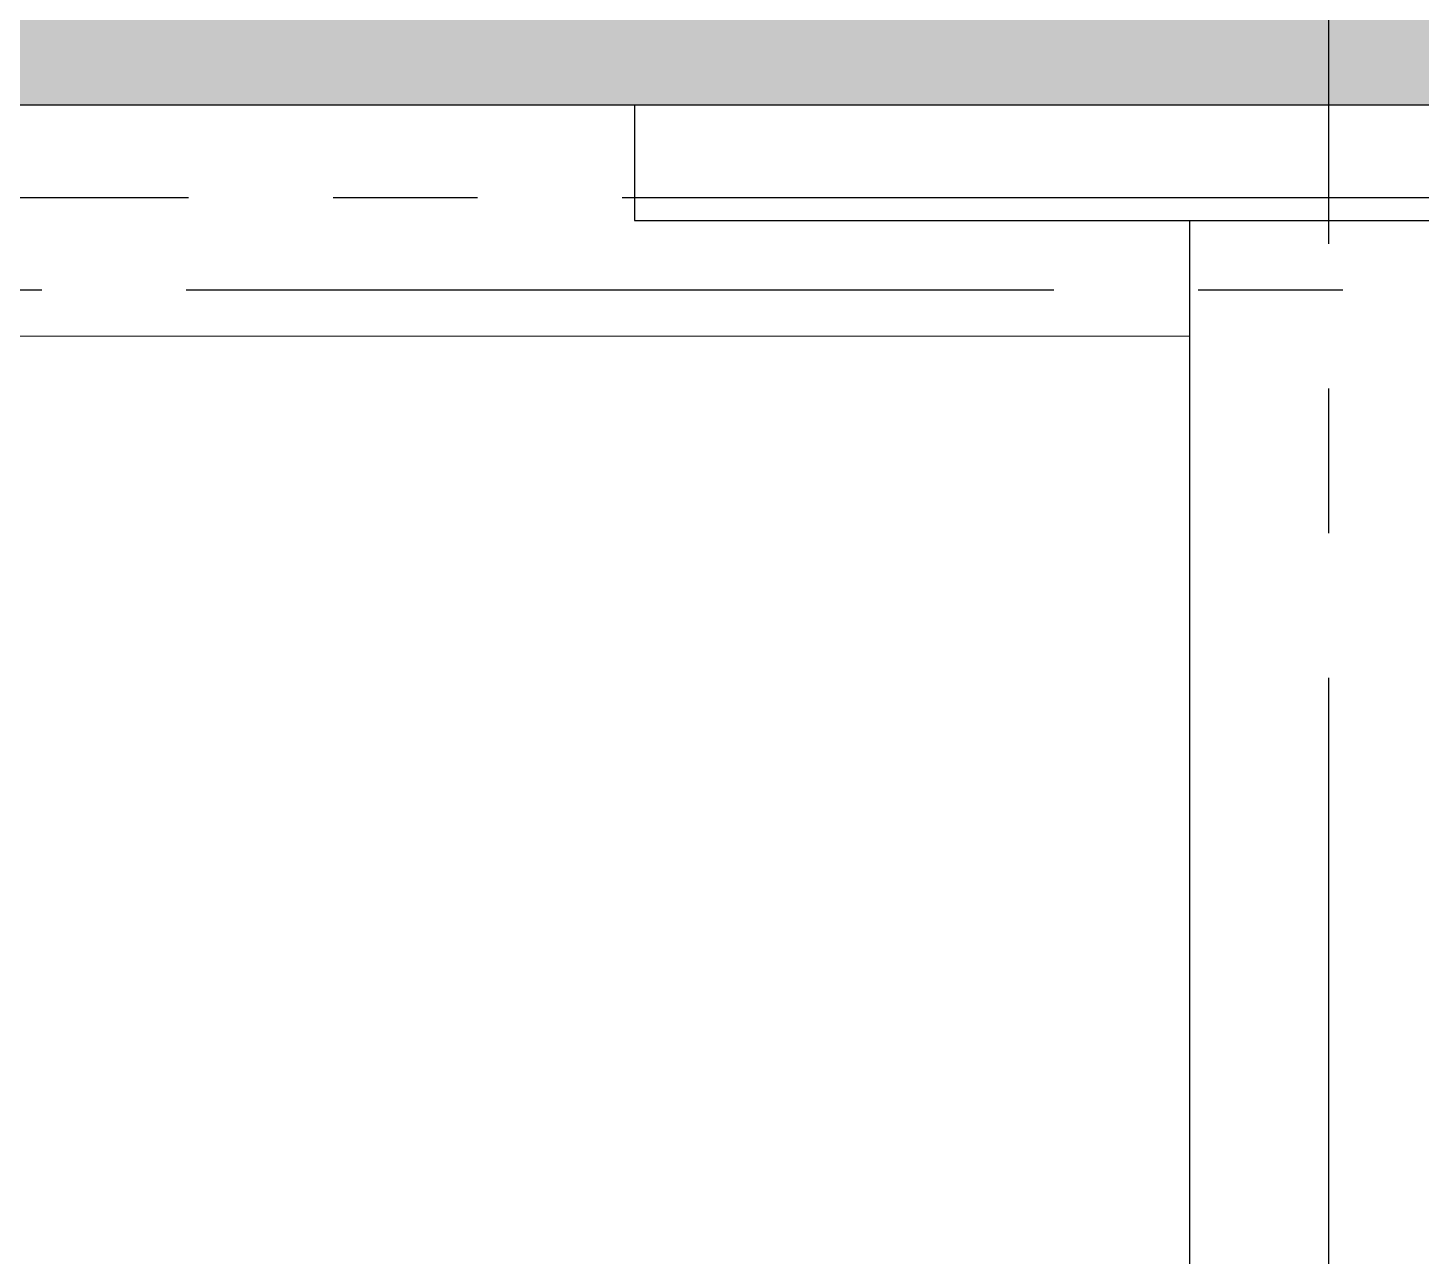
# Model space of a CAD drawing. Extents: x -3644356 to -3532817, y -18707075 to -18638610.
# Drawn here: x -3601539 to -3598527, y -18664988 to -18662333 of the extents above; entities that cross this region are included whole.
import ezdxf

# ---------------------------------------------------------------- set-up
doc = ezdxf.new("R2010")
doc.units = 0
doc.header["$LTSCALE"] = 0.5
doc.linetypes.add('CENTER2', pattern=[1.125, 0.75, -0.125, 0.125, -0.125])
for name, color, linetype in [('A-BEAM AND SLAB', 7, 'Continuous'), ('A-BEAM HATCH', 252, 'Continuous'), ('A-ELE 02', 4, 'Continuous'), ('S-GRID', 252, 'CENTER2')]:
    doc.layers.add(name, color=color, linetype=linetype)
doc.layers.add('A-ELE 07', color=8, linetype='Continuous', lineweight=9)

msp = doc.modelspace()

# ---------------------------------------------------------------- hatches: boundary and pattern name
at = {"layer": 'A-BEAM HATCH'}
h = msp.add_hatch(color=256, dxfattribs=at)
h.dxf.hatch_style = 1
h.paths.add_polyline_path([(-3591641.8, -18662499.2), (-3591841.8, -18662499.2), (-3591841.8, -18662699.2), (-3591641.8, -18662699.2)], flags=17)
h.paths.add_polyline_path([(-3591641.8, -18662699.2), (-3591841.8, -18662699.2), (-3591841.8, -18662899.2), (-3591641.8, -18662899.2)])
h.paths.add_polyline_path([(-3591641.8, -18662899.2), (-3591841.8, -18662899.2), (-3591841.8, -18662999.2), (-3591641.8, -18662999.2)])
h.paths.add_polyline_path([(-3625127.1, -18662899.2), (-3625327.1, -18662899.2), (-3625327.1, -18662999.2), (-3625127.1, -18662999.2)])
h.paths.add_polyline_path([(-3625127.1, -18662699.2), (-3625327.1, -18662699.2), (-3625327.1, -18662899.2), (-3625127.1, -18662899.2)])
h.paths.add_polyline_path([(-3591641.8, -18662249.2), (-3625327.1, -18662249.2), (-3625327.1, -18662699.2), (-3625127.1, -18662699.2), (-3625127.1, -18662499.2), (-3591641.8, -18662499.2)])

# ---------------------------------------------------------------- linework, layer by layer
at = {"layer": 'A-BEAM AND SLAB'}
msp.add_line((-3625127.1, -18662499.2), (-3591841.8, -18662499.2), dxfattribs=at)
at = {"layer": 'A-ELE 02'}
msp.add_line((-3599027.1, -18666749.2), (-3599027.1, -18662749.2), dxfattribs=at)
msp.add_lwpolyline([(-3600227.1, -18662499.2), (-3600227.1, -18662749.2), (-3597227.1, -18662749.2), (-3597227.1, -18662499.2)], dxfattribs=at)
at = {"layer": 'A-ELE 07'}
msp.add_line((-3606527.1, -18662999.2), (-3599027.1, -18662999.2), dxfattribs=at)
at = {"layer": 'S-GRID', "ltscale": 5000}
for p, q in [((-3598727.1, -18644049.9), (-3598727.1, -18668627.3)), ((-3634003.9, -18662699.2), (-3580064.2, -18662699.2)), ((-3640571.2, -18662899.2), (-3581156.3, -18662899.2))]:
    msp.add_line(p, q, dxfattribs=at)

doc.saveas('drawing.dxf')
